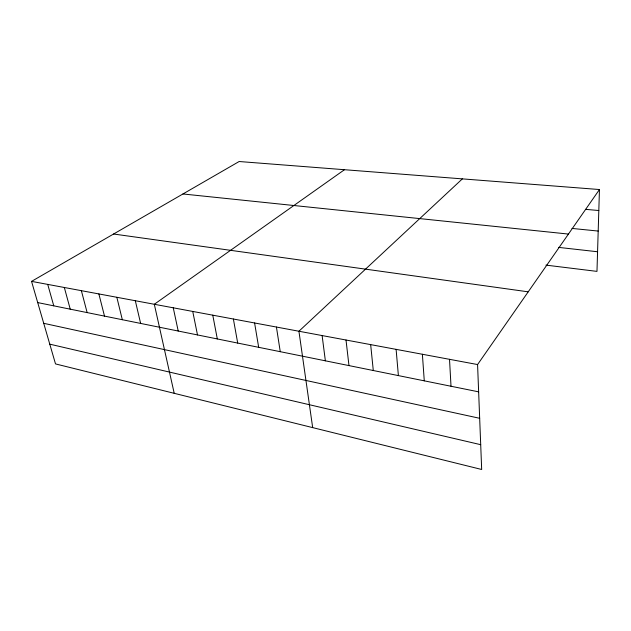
<?xml version="1.0" encoding="UTF-8"?>
<svg xmlns="http://www.w3.org/2000/svg" width="631" height="631" viewBox="0 0 631 631"><rect width="100%" height="100%" fill="white"/><g stroke="black" fill="none" stroke-linecap="round" stroke-linejoin="round"><path stroke-width="0.95" d="M599.45 189.537L477.572 364.552L481.674 469.48L55.512 363.913L31.55 281.379L239.141 161.52L599.45 189.537L596.973 271.385L545.925 265.115M462.349 178.881L298.928 331.236L312.676 427.613M344.471 169.715L154.311 304.268L174.219 393.318M585.647 209.35L598.811 210.525M572.017 228.43L598.196 231.064M182.935 193.969L568.436 234.069M558.506 247.376L597.565 251.753M113.596 234.014L528.21 291.83M31.55 281.379L477.572 364.552M37.71 302.588L478.637 391.843M43.728 323.317L479.67 418.298M49.778 344.163L480.704 444.681M47.727 284.4L53.769 305.838M64.33 287.491L70.238 309.174M81.367 290.67L87.141 312.597M98.87 293.936L104.501 316.107M116.845 297.288L122.319 319.72M135.318 300.727L140.626 323.419M173.257 307.802L178.21 331.03M192.739 311.438L197.495 334.935M212.773 315.169L217.316 338.942M233.383 319.018L237.706 343.075M254.593 322.969L258.678 347.318M276.425 327.039L280.259 351.688M322.11 335.558L325.375 360.822M346.009 340.014L348.975 365.594M370.665 344.613L373.292 370.523M396.11 349.361L398.39 375.595M422.376 354.259L424.277 380.84M449.517 359.315L451.015 386.251"/></g></svg>
